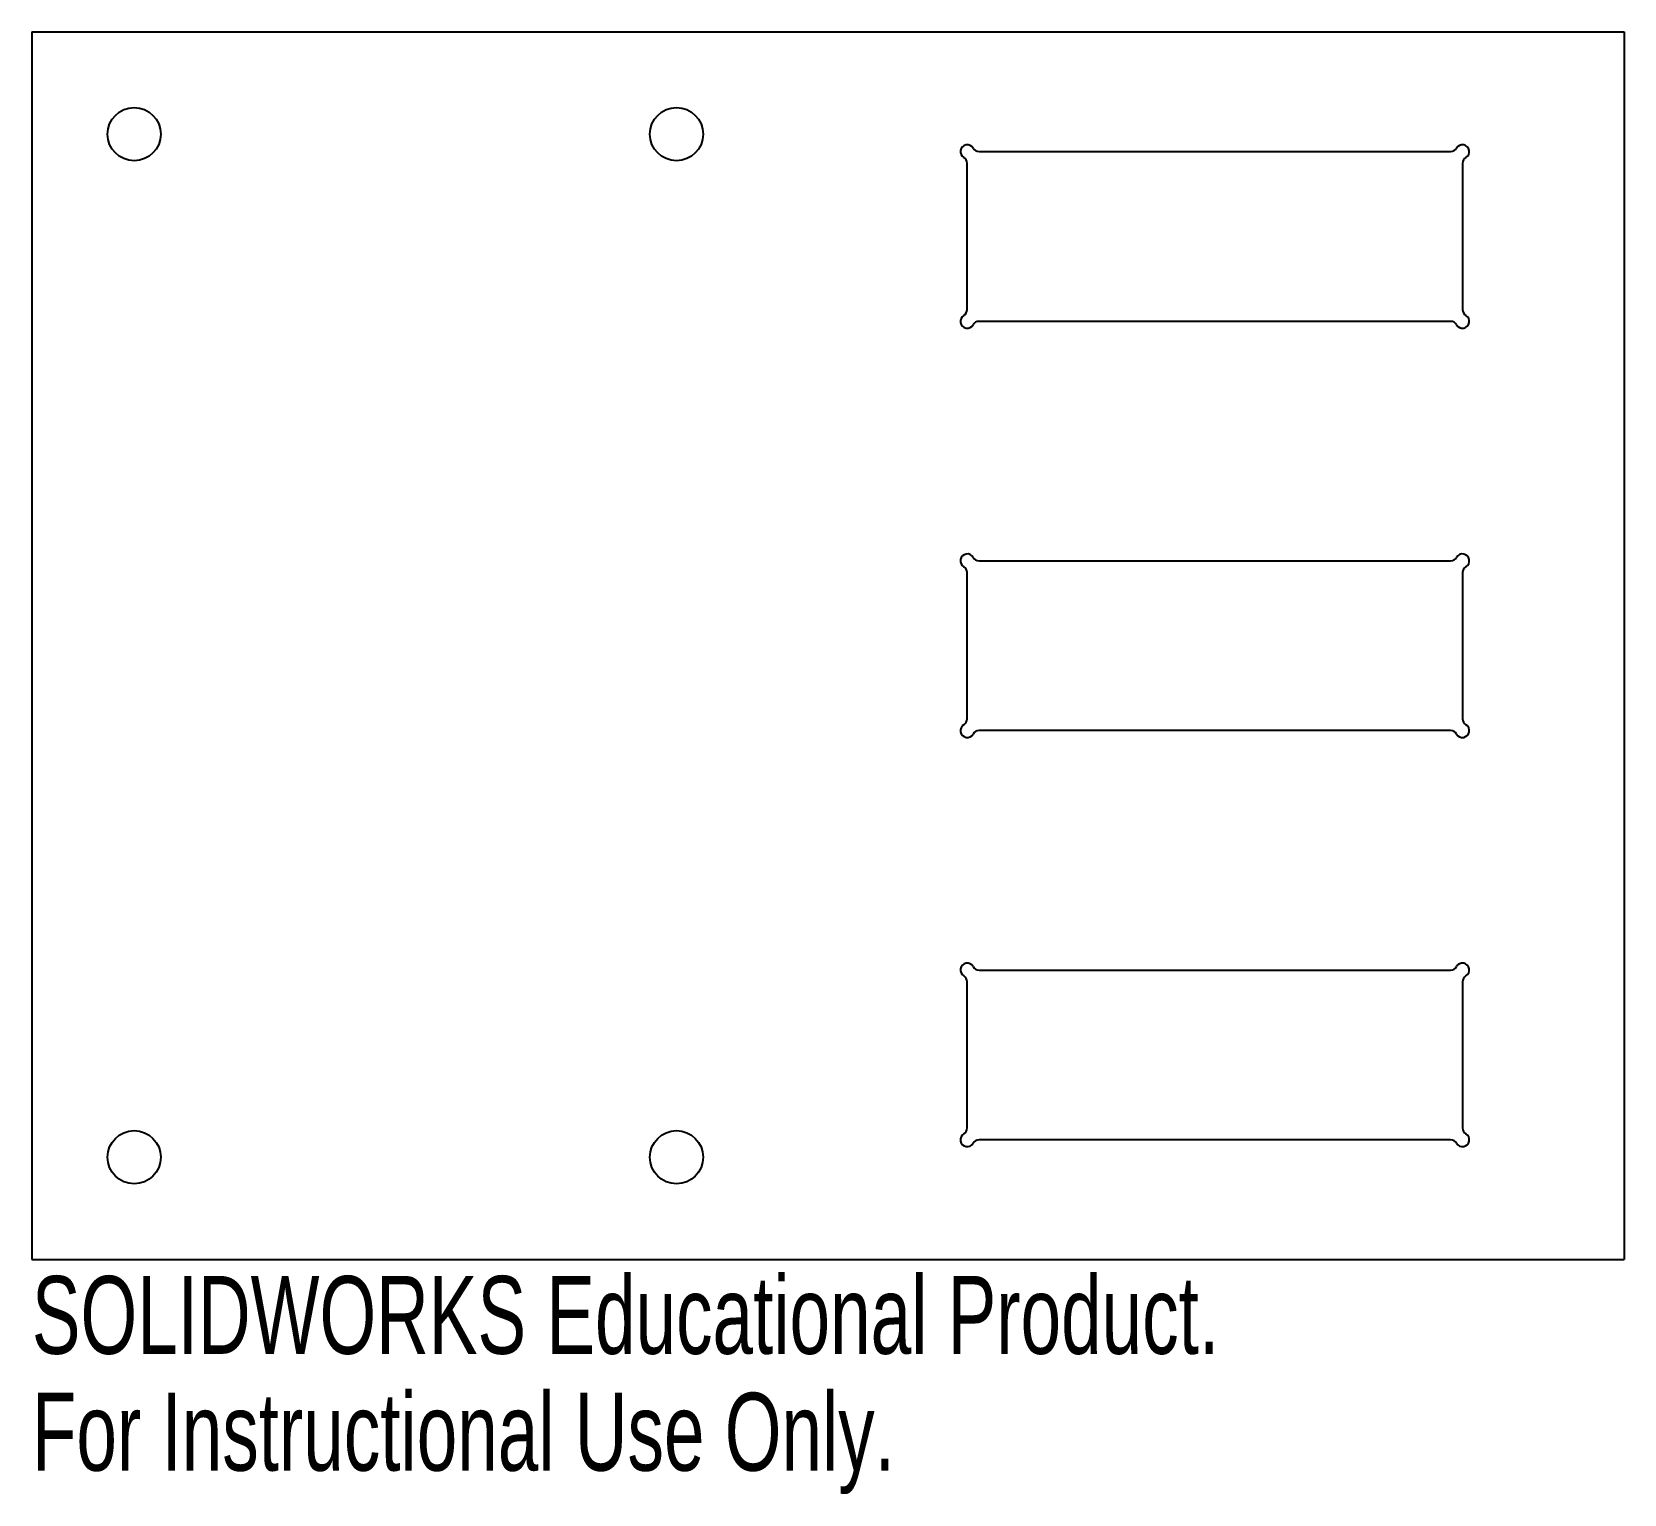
# Model space of a CAD drawing. Header units: millimetres. Extents: x -48 to 50.8, y -14.6 to 76.2.
import ezdxf

# ---------------------------------------------------------------- set-up
doc = ezdxf.new("R2010")
doc.units = ezdxf.units.MM
doc.styles.add('SLDTEXTSTYLE0', font='TXT', dxfattribs={"width": 0.7})

msp = doc.modelspace()

# ---------------------------------------------------------------- linework, layer by layer
at = {"color": 7, "linetype": 'Continuous', "lineweight": 25}
for p, q in [((-48.013, 76.2), (-48.013, 0)), ((-48.013, 76.2), (50.8, 76.2)), ((50.8, 76.2), (50.8, 0)), ((10.769, 68.77), (40.031, 68.77)), ((10.033, 58.966), (10.033, 68.034)), ((40.767, 68.034), (40.767, 58.966)), ((40.031, 58.23), (10.769, 58.23)), ((10.033, 33.566), (10.033, 42.634)), ((10.769, 43.37), (40.031, 43.37)), ((40.767, 42.634), (40.767, 33.566)), ((40.031, 32.83), (10.769, 32.83)), ((10.769, 17.971), (40.031, 17.971)), ((10.033, 8.166), (10.033, 17.234)), ((40.767, 17.234), (40.767, 8.166)), ((40.031, 7.429), (10.769, 7.429)), ((-48.013, 0), (50.8, 0))]:
    msp.add_line(p, q, dxfattribs=at)
for centre in [(-41.663, 69.85), (-8.008, 69.85), (-41.663, 6.35), (-8.008, 6.35)]:
    msp.add_circle(centre, 1.651, dxfattribs=at)
for centre, start, end in [((10.033, 68.77), 30, 240), ((40.767, 68.77), 300, 150), ((9.608, 68.034), 0, 60), ((10.769, 69.195), 210, 270), ((40.031, 69.195), 270, 330), ((41.192, 68.034), 120, 180), ((10.033, 58.23), 120, 330), ((9.608, 58.966), 300, 0), ((40.767, 58.23), 210, 60), ((41.192, 58.966), 180, 240), ((10.769, 57.804), 90, 150), ((40.031, 57.804), 30, 90), ((10.033, 43.37), 30, 240), ((10.769, 43.795), 210, 270), ((40.031, 43.795), 270, 330), ((40.767, 43.37), 300, 150), ((9.608, 42.634), 0, 60), ((41.192, 42.634), 120, 180), ((10.033, 32.83), 120, 330), ((9.608, 33.566), 300, 0), ((10.769, 32.404), 90, 150), ((40.031, 32.404), 30, 90), ((40.767, 32.83), 210, 60), ((41.192, 33.566), 180, 240), ((10.033, 17.971), 30, 240), ((10.769, 18.395), 210, 270), ((40.031, 18.395), 270, 330), ((40.767, 17.971), 300, 150), ((9.608, 17.234), 0, 60), ((41.192, 17.234), 120, 180), ((9.608, 8.166), 300, 0), ((41.192, 8.166), 180, 240), ((10.033, 7.429), 120, 330), ((10.769, 7.005), 90, 150), ((40.031, 7.005), 30, 90), ((40.767, 7.429), 210, 60)]:
    msp.add_arc(centre, 0.425, start, end, dxfattribs=at)

# ---------------------------------------------------------------- texts
at = {"color": 7, "linetype": 'Continuous', "char_height": 4.83362, "attachment_point": 1, "style": 'SLDTEXTSTYLE0'}
for s, insert in [('SOLIDWORKS Educational Product.', (-48.013, -1.02)), ('For Instructional Use Only.', (-48.013, -8.27))]:
    msp.add_mtext(s, dxfattribs=dict(at, insert=insert))

doc.saveas('drawing.dxf')
